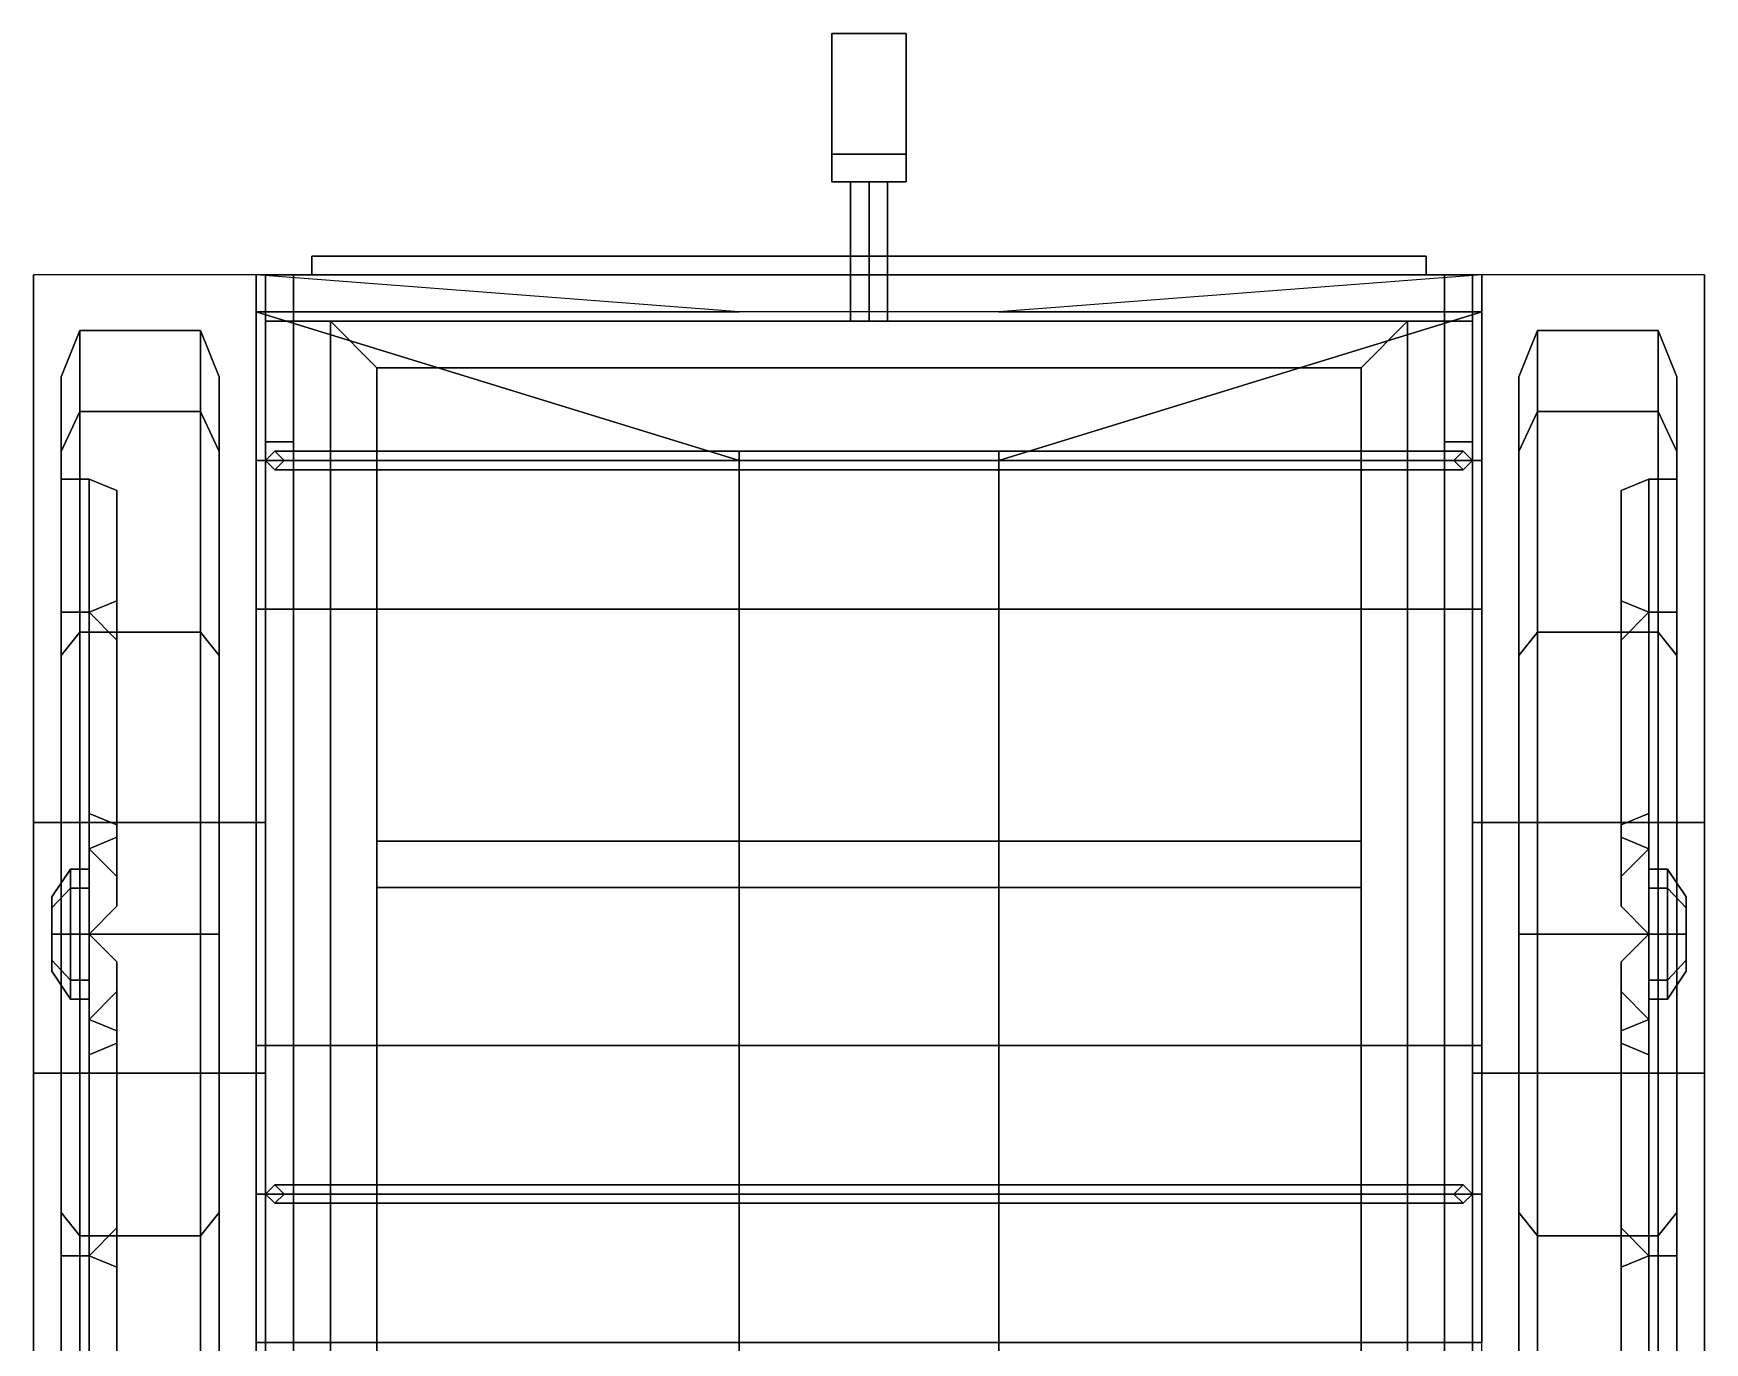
# Model space of a CAD drawing. Header units: millimetres. Extents: x -0.9 to 0.9, y -2.22 to 2.18.
# Drawn here: x -0.9 to 0.9, y 0.77 to 2.18 of the extents above; entities that cross this region are included whole.
import ezdxf

# ---------------------------------------------------------------- set-up
doc = ezdxf.new("R2010")
doc.units = ezdxf.units.MM
for name, color, linetype in [('cargo_bay', 3, 'Continuous'), ('fenders', 6, 'Continuous'), ('frame', 5, 'Continuous'), ('tent', 1, 'Continuous'), ('wheels', 2, 'Continuous')]:
    doc.layers.add(name, color=color, linetype=linetype)

msp = doc.modelspace()

# ---------------------------------------------------------------- linework, layer by layer
at = {"layer": 'cargo_bay'}
for points in [[(0.6, 1.94, 1.26), (0.6, 1.94, 1.06), (-0.6, 1.94, 1.06), (-0.6, 1.94, 1.26)], [(-0.6, 1.94, 1.06), (-0.6, 1.92, 1.06), (-0.6, 1.92, 1.26), (-0.6, 1.94, 1.26)], [(0.6, 1.94, 1.06), (0.6, 1.92, 1.06), (-0.6, 1.92, 1.06), (-0.6, 1.94, 1.06)], [(-0.6, 1.94, 1.26), (-0.6, 1.92, 1.26), (0.6, 1.92, 1.26), (0.6, 1.94, 1.26)], [(0.6, 1.92, 1.26), (0.6, 1.92, 1.06), (0.6, 1.94, 1.06), (0.6, 1.94, 1.26)], [(-0.65, 1.87, 0.84), (-0.65, 0.06, 0.84), (-0.65, 1.92, 1.26), (-0.65, 1.92, 1.06)], [(-0.65, 0.02, 1.08), (-0.65, 0.02, 1.26), (-0.65, 1.92, 1.26), (-0.65, 0.06, 0.84)], [(-0.65, 1.92, 1.06), (-0.65, 1.92, 1.26), (-0.6, 1.92, 1.26), (-0.6, 1.92, 1.06)], [(0.65, 1.92, 1.06), (0.65, 1.87, 0.84), (-0.65, 1.87, 0.84), (-0.65, 1.92, 1.06)], [(-0.65, 0.02, 1.26), (-0.65, 0.02, 1.57), (-0.65, 1.74, 1.57), (-0.65, 1.92, 1.38)], [(-0.65, 1.92, 1.38), (-0.62, 1.92, 1.38), (-0.62, 1.92, 1.26), (-0.65, 1.92, 1.26)], [(-0.65, 0.02, 1.26), (-0.65, 0.02, 1.26), (-0.65, 1.92, 1.38), (-0.65, 1.92, 1.26)], [(-0.65, 1.74, 1.57), (-0.62, 1.74, 1.57), (-0.62, 1.92, 1.38), (-0.65, 1.92, 1.38)], [(-0.62, 1.92, 1.38), (-0.62, 1.74, 1.57), (-0.62, 0.05, 1.57), (-0.62, 0.05, 1.26)], [(-0.62, 1.92, 1.26), (-0.62, 1.92, 1.38), (-0.62, 0.05, 1.26)], [(-0.62, 1.92, 1.26), (-0.62, 0.05, 1.26), (0.62, 0.05, 1.26), (0.62, 1.92, 1.26)], [(0.6, 1.92, 1.06), (0.6, 1.92, 1.26), (0.65, 1.92, 1.26), (0.65, 1.92, 1.06)], [(0.62, 0.05, 1.26), (0.62, 0.05, 1.57), (0.62, 1.74, 1.57), (0.62, 1.92, 1.38)], [(0.62, 1.92, 1.38), (0.65, 1.92, 1.38), (0.65, 1.92, 1.26), (0.62, 1.92, 1.26)], [(0.62, 0.05, 1.26), (0.62, 0.05, 1.26), (0.62, 1.92, 1.38), (0.62, 1.92, 1.26)], [(0.62, 1.74, 1.57), (0.65, 1.74, 1.57), (0.65, 1.92, 1.38), (0.62, 1.92, 1.38)], [(0.65, 1.92, 1.26), (0.65, 0.06, 0.84), (0.65, 1.87, 0.84), (0.65, 1.92, 1.06)], [(0.65, 1.92, 1.26), (0.65, 0.02, 1.26), (0.65, 0.02, 1.08), (0.65, 0.06, 0.84)], [(0.65, 1.92, 1.38), (0.65, 1.74, 1.57), (0.65, 0.02, 1.57), (0.65, 0.02, 1.26)], [(0.65, 1.92, 1.26), (0.65, 1.92, 1.38), (0.65, 0.02, 1.26)], [(0.65, 1.87, 0.84), (0.65, 0.06, 0.84), (-0.65, 0.06, 0.84), (-0.65, 1.87, 0.84)], [(-0.65, 0.02, 1.57), (-0.62, 0.05, 1.57), (-0.62, 1.74, 1.57), (-0.65, 1.74, 1.57)], [(-0.64, 1.73, 1.57), (-0.65, 1.72, 1.57), (-0.65, 1.72, 2.17), (-0.64, 1.73, 2.16)], [(-0.14, 1.72, 2.25), (-0.14, 1.73, 2.24), (-0.64, 1.73, 2.16), (-0.65, 1.72, 2.17)], [(-0.63, 1.72, 1.57), (-0.64, 1.73, 1.57), (-0.64, 1.73, 2.16), (-0.63, 1.72, 2.15)], [(-0.14, 1.73, 2.24), (-0.14, 1.72, 2.23), (-0.63, 1.72, 2.15), (-0.64, 1.73, 2.16)], [(0.14, 1.73, 2.24), (0.14, 1.72, 2.23), (-0.14, 1.72, 2.23), (-0.14, 1.73, 2.24)], [(0.14, 1.72, 2.25), (0.14, 1.73, 2.24), (-0.14, 1.73, 2.24), (-0.14, 1.72, 2.25)], [(0.14, 1.72, 2.23), (0.14, 1.73, 2.24), (0.64, 1.73, 2.16), (0.63, 1.72, 2.15)], [(0.14, 1.73, 2.24), (0.14, 1.72, 2.25), (0.65, 1.72, 2.17), (0.64, 1.73, 2.16)], [(0.62, 0.05, 1.57), (0.65, 0.02, 1.57), (0.65, 1.74, 1.57), (0.62, 1.74, 1.57)], [(0.64, 1.73, 1.57), (0.63, 1.72, 1.57), (0.63, 1.72, 2.15), (0.64, 1.73, 2.16)], [(0.65, 1.72, 1.57), (0.64, 1.73, 1.57), (0.64, 1.73, 2.16), (0.65, 1.72, 2.17)], [(-0.65, 1.72, 1.57), (-0.64, 1.71, 1.57), (-0.64, 1.71, 2.16), (-0.65, 1.72, 2.17)], [(-0.14, 1.71, 2.24), (-0.14, 1.72, 2.25), (-0.65, 1.72, 2.17), (-0.64, 1.71, 2.16)], [(-0.64, 1.71, 1.57), (-0.63, 1.72, 1.57), (-0.63, 1.72, 2.15), (-0.64, 1.71, 2.16)], [(-0.14, 1.72, 2.23), (-0.14, 1.71, 2.24), (-0.64, 1.71, 2.16), (-0.63, 1.72, 2.15)], [(0.14, 1.71, 2.24), (0.14, 1.72, 2.25), (-0.14, 1.72, 2.25), (-0.14, 1.71, 2.24)], [(0.14, 1.72, 2.23), (0.14, 1.71, 2.24), (-0.14, 1.71, 2.24), (-0.14, 1.72, 2.23)], [(0.14, 1.71, 2.24), (0.14, 1.72, 2.23), (0.63, 1.72, 2.15), (0.64, 1.71, 2.16)], [(0.14, 1.72, 2.25), (0.14, 1.71, 2.24), (0.64, 1.71, 2.16), (0.65, 1.72, 2.17)], [(0.63, 1.72, 1.57), (0.64, 1.71, 1.57), (0.64, 1.71, 2.16), (0.63, 1.72, 2.15)], [(0.64, 1.71, 1.57), (0.65, 1.72, 1.57), (0.65, 1.72, 2.17), (0.64, 1.71, 2.16)], [(-0.64, 0.94, 1.57), (-0.65, 0.93, 1.57), (-0.65, 0.93, 2.17), (-0.64, 0.94, 2.16)], [(-0.14, 0.93, 2.25), (-0.14, 0.94, 2.24), (-0.64, 0.94, 2.16), (-0.65, 0.93, 2.17)], [(-0.14, 0.94, 2.24), (-0.14, 0.93, 2.23), (-0.63, 0.93, 2.15), (-0.64, 0.94, 2.16)], [(-0.63, 0.93, 1.57), (-0.64, 0.94, 1.57), (-0.64, 0.94, 2.16), (-0.63, 0.93, 2.15)], [(0.14, 0.93, 2.25), (0.14, 0.94, 2.24), (-0.14, 0.94, 2.24), (-0.14, 0.93, 2.25)], [(0.14, 0.94, 2.24), (0.14, 0.93, 2.23), (-0.14, 0.93, 2.23), (-0.14, 0.94, 2.24)], [(0.14, 0.93, 2.23), (0.14, 0.94, 2.24), (0.64, 0.94, 2.16), (0.63, 0.93, 2.15)], [(0.14, 0.94, 2.24), (0.14, 0.93, 2.25), (0.65, 0.93, 2.17), (0.64, 0.94, 2.16)], [(0.64, 0.94, 1.57), (0.63, 0.93, 1.57), (0.63, 0.93, 2.15), (0.64, 0.94, 2.16)], [(0.65, 0.93, 1.57), (0.64, 0.94, 1.57), (0.64, 0.94, 2.16), (0.65, 0.93, 2.17)], [(-0.65, 0.93, 1.57), (-0.64, 0.92, 1.57), (-0.64, 0.92, 2.16), (-0.65, 0.93, 2.17)], [(-0.14, 0.92, 2.24), (-0.14, 0.93, 2.25), (-0.65, 0.93, 2.17), (-0.64, 0.92, 2.16)], [(-0.14, 0.93, 2.23), (-0.14, 0.92, 2.24), (-0.64, 0.92, 2.16), (-0.63, 0.93, 2.15)], [(-0.64, 0.92, 1.57), (-0.63, 0.93, 1.57), (-0.63, 0.93, 2.15), (-0.64, 0.92, 2.16)], [(0.14, 0.93, 2.23), (0.14, 0.92, 2.24), (-0.14, 0.92, 2.24), (-0.14, 0.93, 2.23)], [(0.14, 0.92, 2.24), (0.14, 0.93, 2.25), (-0.14, 0.93, 2.25), (-0.14, 0.92, 2.24)], [(0.14, 0.92, 2.24), (0.14, 0.93, 2.23), (0.63, 0.93, 2.15), (0.64, 0.92, 2.16)], [(0.14, 0.93, 2.25), (0.14, 0.92, 2.24), (0.64, 0.92, 2.16), (0.65, 0.93, 2.17)], [(0.63, 0.93, 1.57), (0.64, 0.92, 1.57), (0.64, 0.92, 2.16), (0.63, 0.93, 2.15)], [(0.64, 0.92, 1.57), (0.65, 0.93, 1.57), (0.65, 0.93, 2.17), (0.64, 0.92, 2.16)]]:
    msp.add_3dface(points, dxfattribs=at)
at = {"layer": 'fenders'}
for points in [[(-0.9, 1.92, 1.29), (-0.9, 1.92, 1.27), (-0.9, 1.33, 1.42), (-0.9, 1.33, 1.44)], [(-0.65, 1.92, 1.29), (-0.9, 1.92, 1.29), (-0.9, 1.33, 1.44), (-0.65, 1.33, 1.44)], [(0.9, 1.92, 1.29), (0.65, 1.92, 1.29), (0.65, 1.33, 1.44), (0.9, 1.33, 1.44)], [(0.9, 1.92, 1.27), (0.9, 1.92, 1.29), (0.9, 1.33, 1.44), (0.9, 1.33, 1.42)], [(-0.9, 1.33, 1.44), (-0.9, 1.33, 1.42), (-0.9, 1.06, 1.42), (-0.9, 1.06, 1.44)], [(-0.65, 1.33, 1.44), (-0.9, 1.33, 1.44), (-0.9, 1.06, 1.44), (-0.65, 1.06, 1.44)], [(0.9, 1.33, 1.44), (0.65, 1.33, 1.44), (0.65, 1.06, 1.44), (0.9, 1.06, 1.44)], [(0.9, 1.33, 1.42), (0.9, 1.33, 1.44), (0.9, 1.06, 1.44), (0.9, 1.06, 1.42)], [(-0.9, 1.06, 1.44), (-0.9, 1.06, 1.42), (-0.9, 0.35, 1.03), (-0.9, 0.35, 1.05)], [(-0.65, 1.06, 1.44), (-0.9, 1.06, 1.44), (-0.9, 0.35, 1.05), (-0.65, 0.35, 1.05)], [(0.9, 1.06, 1.44), (0.65, 1.06, 1.44), (0.65, 0.35, 1.05), (0.9, 0.35, 1.05)], [(0.9, 1.06, 1.42), (0.9, 1.06, 1.44), (0.9, 0.35, 1.05), (0.9, 0.35, 1.03)]]:
    msp.add_3dface(points, dxfattribs=at)
at = {"layer": 'frame'}
for points in [[(0.04, 2.18, 0.74), (0.04, 2.18, 0.71), (-0.04, 2.18, 0.71), (-0.04, 2.18, 0.74)], [(-0.04, 2.18, 0.74), (-0.04, 2.18, 0.71), (-0.04, 2.05, 0.71), (-0.04, 2.05, 0.74)], [(-0.04, 2.05, 0.71), (-0.04, 2.18, 0.71), (0.04, 2.18, 0.71), (0.04, 2.05, 0.71)], [(0.04, 2.05, 0.74), (0.04, 2.18, 0.74), (-0.04, 2.18, 0.74), (-0.04, 2.05, 0.74)], [(0.04, 2.05, 0.85), (0.04, 2.18, 0.84), (-0.04, 2.18, 0.84), (-0.04, 2.05, 0.85)], [(-0.04, 2.05, 0.81), (-0.04, 2.18, 0.81), (0.04, 2.18, 0.81), (0.04, 2.05, 0.81)], [(0.04, 2.18, 0.84), (0.04, 2.18, 0.81), (-0.04, 2.18, 0.81), (-0.04, 2.18, 0.84)], [(-0.04, 2.18, 0.84), (-0.04, 2.18, 0.81), (-0.04, 2.05, 0.81), (-0.04, 2.05, 0.85)], [(0.04, 2.05, 0.71), (0.04, 2.18, 0.71), (0.04, 2.18, 0.74), (0.04, 2.05, 0.74)], [(0.04, 2.05, 0.81), (0.04, 2.18, 0.81), (0.04, 2.18, 0.84), (0.04, 2.05, 0.85)], [(-0.04, 2.05, 0.85), (-0.04, 2.05, 0.71), (-0.04, 2.02, 0.73), (-0.04, 2.02, 0.83)], [(-0.04, 2.02, 0.73), (-0.04, 2.05, 0.71), (0.04, 2.05, 0.71), (0.04, 2.02, 0.73)], [(0.04, 2.05, 0.81), (0.04, 2.05, 0.74), (-0.04, 2.05, 0.74), (-0.04, 2.05, 0.81)], [(0.04, 2.02, 0.83), (0.04, 2.05, 0.85), (-0.04, 2.05, 0.85), (-0.04, 2.02, 0.83)], [(0.04, 2.02, 0.73), (0.04, 2.05, 0.71), (0.04, 2.05, 0.85), (0.04, 2.02, 0.83)], [(-0.04, 2.02, 0.83), (-0.04, 2.02, 0.73), (0.04, 2.02, 0.73), (0.04, 2.02, 0.83)], [(0, 1.87, 0.75), (-0.02, 1.87, 0.77), (-0.02, 2.02, 0.77), (0, 2.02, 0.75)], [(-0.02, 1.87, 0.77), (0, 1.87, 0.79), (0, 2.02, 0.79), (-0.02, 2.02, 0.77)], [(0.02, 1.87, 0.77), (0, 1.87, 0.75), (0, 2.02, 0.75), (0.02, 2.02, 0.77)], [(0, 1.87, 0.79), (0.02, 1.87, 0.77), (0.02, 2.02, 0.77), (0, 2.02, 0.79)], [(-0.58, 1.87, 0.7), (-0.53, 1.82, 0.7), (-0.53, 0.22, 0.7), (-0.58, 0.17, 0.7)], [(-0.58, 1.87, 0.84), (-0.58, 1.87, 0.7), (-0.58, 0.17, 0.7), (-0.58, 0.17, 0.84)], [(-0.58, 0.17, 0.84), (-0.53, 0.22, 0.84), (-0.53, 1.82, 0.84), (-0.58, 1.87, 0.84)], [(0.58, 1.87, 0.84), (0.58, 1.87, 0.7), (-0.58, 1.87, 0.7), (-0.58, 1.87, 0.84)], [(0.58, 1.87, 0.7), (0.53, 1.82, 0.7), (-0.53, 1.82, 0.7), (-0.58, 1.87, 0.7)], [(-0.58, 1.87, 0.84), (-0.53, 1.82, 0.84), (0.53, 1.82, 0.84), (0.58, 1.87, 0.84)], [(0.58, 0.17, 0.7), (0.53, 0.22, 0.7), (0.53, 1.82, 0.7), (0.58, 1.87, 0.7)], [(0.58, 1.87, 0.84), (0.53, 1.82, 0.84), (0.53, 0.22, 0.84), (0.58, 0.17, 0.84)], [(0.58, 1.87, 0.7), (0.58, 1.87, 0.84), (0.58, 0.17, 0.84), (0.58, 0.17, 0.7)], [(-0.53, 0.22, 0.84), (-0.53, 0.22, 0.7), (-0.53, 1.82, 0.7), (-0.53, 1.82, 0.84)], [(-0.53, 1.82, 0.84), (-0.53, 1.82, 0.7), (0.53, 1.82, 0.7), (0.53, 1.82, 0.84)], [(0.53, 0.22, 0.7), (0.53, 0.22, 0.84), (0.53, 1.82, 0.84), (0.53, 1.82, 0.7)], [(0.53, 1.31, 0.7), (0.53, 1.26, 0.7), (-0.53, 1.26, 0.7), (-0.53, 1.31, 0.7)], [(-0.53, 1.31, 0.84), (-0.53, 1.26, 0.84), (0.53, 1.26, 0.84), (0.53, 1.31, 0.84)], [(0.53, 1.31, 0.84), (0.53, 1.31, 0.7), (-0.53, 1.31, 0.7), (-0.53, 1.31, 0.84)], [(-0.53, 1.26, 0.84), (-0.53, 1.26, 0.7), (0.53, 1.26, 0.7), (0.53, 1.26, 0.84)]]:
    msp.add_3dface(points, dxfattribs=at)
at = {"layer": 'tent'}
for points in [[(-0.66, 1.72, 2.18), (-0.66, 1.88, 2.16), (-0.66, 1.92, 1.38), (-0.66, 1.72, 1.57)], [(-0.66, 1.92, 1.38), (-0.66, 1.88, 2.16), (-0.14, 1.88, 2.16), (-0.66, 1.92, 1.38)], [(0.66, 1.92, 1.38), (0.14, 1.88, 2.16), (0.66, 1.88, 2.16), (0.66, 1.92, 1.38)], [(0.66, 1.88, 2.16), (0.66, 1.72, 2.18), (0.66, 1.72, 1.57), (0.66, 1.92, 1.38)], [(-0.66, 1.88, 2.16), (-0.14, 1.72, 2.26), (0.14, 1.72, 2.26), (0.66, 1.88, 2.16)], [(-0.14, 1.72, 2.26), (-0.66, 1.88, 2.16), (-0.66, 1.88, 2.16), (-0.66, 1.72, 2.18)], [(0.66, 1.72, 2.18), (0.66, 1.88, 2.16), (0.66, 1.88, 2.16), (0.14, 1.72, 2.26)], [(-0.66, 1.56, 2.16), (-0.66, 1.72, 2.18), (-0.66, 1.72, 1.57), (-0.66, 1.56, 1.57)], [(-0.14, 1.56, 2.24), (-0.14, 1.72, 2.26), (-0.66, 1.72, 2.18), (-0.66, 1.56, 2.16)], [(0.14, 1.56, 2.24), (0.14, 1.72, 2.26), (-0.14, 1.72, 2.26), (-0.14, 1.56, 2.24)], [(0.66, 1.56, 2.16), (0.66, 1.72, 2.18), (0.14, 1.72, 2.26), (0.14, 1.56, 2.24)], [(0.66, 1.72, 2.18), (0.66, 1.56, 2.16), (0.66, 1.56, 1.57), (0.66, 1.72, 1.57)], [(-0.66, 1.09, 2.16), (-0.66, 1.56, 2.16), (-0.66, 1.56, 1.57), (-0.66, 1.09, 1.57)], [(-0.14, 1.09, 2.24), (-0.14, 1.56, 2.24), (-0.66, 1.56, 2.16), (-0.66, 1.09, 2.16)], [(0.14, 1.09, 2.24), (0.14, 1.56, 2.24), (-0.14, 1.56, 2.24), (-0.14, 1.09, 2.24)], [(0.14, 1.56, 2.24), (0.14, 1.09, 2.24), (0.66, 1.09, 2.16), (0.66, 1.56, 2.16)], [(0.66, 1.56, 2.16), (0.66, 1.09, 2.16), (0.66, 1.09, 1.57), (0.66, 1.56, 1.57)], [(-0.66, 0.93, 2.18), (-0.66, 1.09, 2.16), (-0.66, 1.09, 1.57), (-0.66, 0.93, 1.57)], [(-0.14, 0.93, 2.26), (-0.14, 1.09, 2.24), (-0.66, 1.09, 2.16), (-0.66, 0.93, 2.18)], [(-0.14, 1.09, 2.24), (-0.14, 0.93, 2.26), (0.14, 0.93, 2.26), (0.14, 1.09, 2.24)], [(0.66, 0.93, 2.18), (0.66, 1.09, 2.16), (0.14, 1.09, 2.24), (0.14, 0.93, 2.26)], [(0.66, 1.09, 2.16), (0.66, 0.93, 2.18), (0.66, 0.93, 1.57), (0.66, 1.09, 1.57)], [(-0.66, 0.77, 2.16), (-0.66, 0.93, 2.18), (-0.66, 0.93, 1.57), (-0.66, 0.77, 1.57)], [(-0.14, 0.77, 2.24), (-0.14, 0.93, 2.26), (-0.66, 0.93, 2.18), (-0.66, 0.77, 2.16)], [(0.14, 0.77, 2.24), (0.14, 0.93, 2.26), (-0.14, 0.93, 2.26), (-0.14, 0.77, 2.24)], [(0.66, 0.77, 2.16), (0.66, 0.93, 2.18), (0.14, 0.93, 2.26), (0.14, 0.77, 2.24)], [(0.66, 0.93, 2.18), (0.66, 0.77, 2.16), (0.66, 0.77, 1.57), (0.66, 0.93, 1.57)], [(-0.66, 0.25, 2.16), (-0.66, 0.77, 2.16), (-0.66, 0.77, 1.57), (-0.66, 0.25, 1.57)], [(-0.14, 0.25, 2.24), (-0.14, 0.77, 2.24), (-0.66, 0.77, 2.16), (-0.66, 0.25, 2.16)], [(0.14, 0.25, 2.24), (0.14, 0.77, 2.24), (-0.14, 0.77, 2.24), (-0.14, 0.25, 2.24)], [(0.14, 0.77, 2.24), (0.14, 0.25, 2.24), (0.66, 0.25, 2.16), (0.66, 0.77, 2.16)]]:
    msp.add_3dface(points, dxfattribs=at)
at = {"layer": 'wheels'}
for points in [[(-0.85, 1.7729, 0.925), (-0.85, 1.86, 0.6), (-0.87, 1.81, 0.6), (-0.87, 1.7296, 0.9)], [(-0.85, 1.86, 0.6), (-0.85, 1.7729, 0.275), (-0.87, 1.7296, 0.3), (-0.87, 1.81, 0.6)], [(-0.72, 1.7729, 0.925), (-0.72, 1.86, 0.6), (-0.85, 1.86, 0.6), (-0.85, 1.7729, 0.925)], [(-0.72, 1.86, 0.6), (-0.72, 1.7729, 0.275), (-0.85, 1.7729, 0.275), (-0.85, 1.86, 0.6)], [(-0.72, 1.86, 0.6), (-0.72, 1.7729, 0.925), (-0.7, 1.7296, 0.9), (-0.7, 1.81, 0.6)], [(-0.72, 1.7729, 0.275), (-0.72, 1.86, 0.6), (-0.7, 1.81, 0.6), (-0.7, 1.7296, 0.3)], [(0.72, 1.7729, 0.925), (0.72, 1.86, 0.6), (0.7, 1.81, 0.6), (0.7, 1.7296, 0.9)], [(0.72, 1.86, 0.6), (0.72, 1.7729, 0.275), (0.7, 1.7296, 0.3), (0.7, 1.81, 0.6)], [(0.72, 1.86, 0.6), (0.72, 1.7729, 0.925), (0.85, 1.7729, 0.925), (0.85, 1.86, 0.6)], [(0.72, 1.7729, 0.275), (0.72, 1.86, 0.6), (0.85, 1.86, 0.6), (0.85, 1.7729, 0.275)], [(0.85, 1.86, 0.6), (0.85, 1.7729, 0.925), (0.87, 1.7296, 0.9), (0.87, 1.81, 0.6)], [(0.85, 1.7729, 0.275), (0.85, 1.86, 0.6), (0.87, 1.81, 0.6), (0.87, 1.7296, 0.3)], [(-0.87, 1.7296, 0.9), (-0.87, 1.81, 0.6), (-0.87, 1.7, 0.6), (-0.87, 1.5565, 0.9465)], [(-0.87, 1.81, 0.6), (-0.87, 1.7296, 0.3), (-0.87, 1.7, 0.6)], [(-0.7, 1.81, 0.6), (-0.7, 0.6904, 0.3), (-0.7, 0.91, 0.0804), (-0.7, 1.7296, 0.3)], [(-0.7, 1.7296, 0.9), (-0.7, 0.61, 0.6), (-0.7, 0.6904, 0.3), (-0.7, 1.81, 0.6)], [(0.7, 0.91, 1.1196), (0.7, 1.7296, 0.9), (0.7, 1.81, 0.6), (0.7, 0.6904, 0.9)], [(0.7, 0.6904, 0.9), (0.7, 1.81, 0.6), (0.7, 1.7296, 0.3), (0.7, 0.61, 0.6)], [(0.87, 1.81, 0.6), (0.87, 1.7296, 0.9), (0.87, 1.7, 0.6)], [(0.87, 1.7296, 0.3), (0.87, 1.81, 0.6), (0.87, 1.7, 0.6), (0.87, 1.5565, 0.2535)], [(-0.85, 1.535, 1.1629), (-0.85, 1.7729, 0.925), (-0.87, 1.7296, 0.9), (-0.87, 1.51, 1.1196)], [(-0.85, 1.7729, 0.275), (-0.85, 1.535, 0.0371), (-0.87, 1.51, 0.0804), (-0.87, 1.7296, 0.3)], [(-0.72, 1.535, 1.1629), (-0.72, 1.7729, 0.925), (-0.85, 1.7729, 0.925), (-0.85, 1.535, 1.1629)], [(-0.72, 1.7729, 0.275), (-0.72, 1.535, 0.0371), (-0.85, 1.535, 0.0371), (-0.85, 1.7729, 0.275)], [(-0.72, 1.7729, 0.925), (-0.72, 1.535, 1.1629), (-0.7, 1.51, 1.1196), (-0.7, 1.7296, 0.9)], [(-0.72, 1.535, 0.0371), (-0.72, 1.7729, 0.275), (-0.7, 1.7296, 0.3), (-0.7, 1.51, 0.0804)], [(0.72, 1.535, 1.1629), (0.72, 1.7729, 0.925), (0.7, 1.7296, 0.9), (0.7, 1.51, 1.1196)], [(0.72, 1.7729, 0.275), (0.72, 1.535, 0.0371), (0.7, 1.51, 0.0804), (0.7, 1.7296, 0.3)], [(0.72, 1.7729, 0.925), (0.72, 1.535, 1.1629), (0.85, 1.535, 1.1629), (0.85, 1.7729, 0.925)], [(0.72, 1.535, 0.0371), (0.72, 1.7729, 0.275), (0.85, 1.7729, 0.275), (0.85, 1.535, 0.0371)], [(0.85, 1.7729, 0.925), (0.85, 1.535, 1.1629), (0.87, 1.51, 1.1196), (0.87, 1.7296, 0.9)], [(0.85, 1.535, 0.0371), (0.85, 1.7729, 0.275), (0.87, 1.7296, 0.3), (0.87, 1.51, 0.0804)], [(-0.87, 1.7296, 0.3), (-0.87, 1.51, 0.0804), (-0.87, 1.5565, 0.2535), (-0.87, 1.7, 0.6)], [(-0.87, 1.51, 1.1196), (-0.87, 1.7296, 0.9), (-0.87, 1.5565, 0.9465), (-0.87, 1.21, 1.09)], [(-0.7, 1.7296, 0.3), (-0.7, 0.91, 0.0804), (-0.7, 1.21), (-0.7, 1.51, 0.0804)], [(-0.7, 1.51, 1.1196), (-0.7, 0.6904, 0.9), (-0.7, 0.61, 0.6), (-0.7, 1.7296, 0.9)], [(0.7, 1.21, 1.2), (0.7, 1.51, 1.1196), (0.7, 1.7296, 0.9), (0.7, 0.91, 1.1196)], [(0.7, 0.61, 0.6), (0.7, 1.7296, 0.3), (0.7, 1.51, 0.0804), (0.7, 0.6904, 0.3)], [(0.87, 1.51, 0.0804), (0.87, 1.7296, 0.3), (0.87, 1.5565, 0.2535), (0.87, 1.21, 0.11)], [(0.87, 1.7296, 0.9), (0.87, 1.51, 1.1196), (0.87, 1.5565, 0.9465), (0.87, 1.7, 0.6)], [(-0.84, 1.7, 0.6), (-0.84, 1.5565, 0.9465), (-0.87, 1.5565, 0.9465), (-0.87, 1.7, 0.6)], [(-0.84, 1.5565, 0.2535), (-0.84, 1.7, 0.6), (-0.87, 1.7, 0.6), (-0.87, 1.5565, 0.2535)], [(-0.84, 1.34, 0.6), (-0.81, 1.3276, 0.63), (-0.81, 1.6876, 0.63), (-0.84, 1.7, 0.6)], [(-0.81, 1.6876, 0.63), (-0.81, 1.5689, 0.9165), (-0.84, 1.5565, 0.9465), (-0.84, 1.7, 0.6)], [(-0.81, 1.5689, 0.2835), (-0.81, 1.6876, 0.57), (-0.84, 1.7, 0.6), (-0.84, 1.5565, 0.2535)], [(-0.81, 1.3276, 0.57), (-0.84, 1.34, 0.6), (-0.84, 1.7, 0.6), (-0.81, 1.6876, 0.57)], [(0.81, 1.3276, 0.63), (0.84, 1.34, 0.6), (0.84, 1.7, 0.6), (0.81, 1.6876, 0.63)], [(0.81, 1.5689, 0.9165), (0.81, 1.6876, 0.63), (0.84, 1.7, 0.6), (0.84, 1.5565, 0.9465)], [(0.81, 1.6876, 0.57), (0.81, 1.5689, 0.2835), (0.84, 1.5565, 0.2535), (0.84, 1.7, 0.6)], [(0.84, 1.34, 0.6), (0.81, 1.3276, 0.57), (0.81, 1.6876, 0.57), (0.84, 1.7, 0.6)], [(0.84, 1.5565, 0.9465), (0.84, 1.7, 0.6), (0.87, 1.7, 0.6), (0.87, 1.5565, 0.9465)], [(0.84, 1.7, 0.6), (0.84, 1.5565, 0.2535), (0.87, 1.5565, 0.2535), (0.87, 1.7, 0.6)], [(-0.81, 1.3144, 0.5381), (-0.81, 1.3276, 0.57), (-0.81, 1.6876, 0.57), (-0.81, 1.5689, 0.2835)], [(-0.81, 1.3276, 0.63), (-0.81, 1.3144, 0.6619), (-0.81, 1.5689, 0.9165), (-0.81, 1.6876, 0.63)], [(0.81, 1.3276, 0.57), (0.81, 1.3144, 0.5381), (0.81, 1.5689, 0.2835), (0.81, 1.6876, 0.57)], [(0.81, 1.3144, 0.6619), (0.81, 1.3276, 0.63), (0.81, 1.6876, 0.63), (0.81, 1.5689, 0.9165)], [(-0.84, 1.3019, 0.5081), (-0.81, 1.3144, 0.5381), (-0.81, 1.5689, 0.2835), (-0.84, 1.5565, 0.2535)], [(-0.81, 1.3144, 0.6619), (-0.84, 1.3019, 0.6919), (-0.84, 1.5565, 0.9465), (-0.81, 1.5689, 0.9165)], [(0.81, 1.3144, 0.5381), (0.84, 1.3019, 0.5081), (0.84, 1.5565, 0.2535), (0.81, 1.5689, 0.2835)], [(0.84, 1.3019, 0.6919), (0.81, 1.3144, 0.6619), (0.81, 1.5689, 0.9165), (0.84, 1.5565, 0.9465)], [(-0.87, 1.51, 0.0804), (-0.87, 1.21), (-0.87, 1.21, 0.11), (-0.87, 1.5565, 0.2535)], [(-0.84, 1.21, 0.11), (-0.84, 1.5565, 0.2535), (-0.87, 1.5565, 0.2535), (-0.87, 1.21, 0.11)], [(-0.84, 1.5565, 0.9465), (-0.84, 1.21, 1.09), (-0.87, 1.21, 1.09), (-0.87, 1.5565, 0.9465)], [(-0.81, 1.2719, 0.4956), (-0.84, 1.3019, 0.5081), (-0.84, 1.5565, 0.2535), (-0.81, 1.5265, 0.2411)], [(-0.81, 1.24, 0.1224), (-0.81, 1.5265, 0.2411), (-0.84, 1.5565, 0.2535), (-0.84, 1.21, 0.11)], [(-0.84, 1.3019, 0.6919), (-0.81, 1.2719, 0.7044), (-0.81, 1.5265, 0.9589), (-0.84, 1.5565, 0.9465)], [(-0.81, 1.5265, 0.9589), (-0.81, 1.24, 1.0776), (-0.84, 1.21, 1.09), (-0.84, 1.5565, 0.9465)], [(0.84, 1.3019, 0.5081), (0.81, 1.2719, 0.4956), (0.81, 1.5265, 0.2411), (0.84, 1.5565, 0.2535)], [(0.81, 1.5265, 0.2411), (0.81, 1.24, 0.1224), (0.84, 1.21, 0.11), (0.84, 1.5565, 0.2535)], [(0.81, 1.2719, 0.7044), (0.84, 1.3019, 0.6919), (0.84, 1.5565, 0.9465), (0.81, 1.5265, 0.9589)], [(0.81, 1.24, 1.0776), (0.81, 1.5265, 0.9589), (0.84, 1.5565, 0.9465), (0.84, 1.21, 1.09)], [(0.84, 1.5565, 0.2535), (0.84, 1.21, 0.11), (0.87, 1.21, 0.11), (0.87, 1.5565, 0.2535)], [(0.84, 1.21, 1.09), (0.84, 1.5565, 0.9465), (0.87, 1.5565, 0.9465), (0.87, 1.21, 1.09)], [(0.87, 1.51, 1.1196), (0.87, 1.21, 1.2), (0.87, 1.21, 1.09), (0.87, 1.5565, 0.9465)], [(-0.85, 1.21, 1.25), (-0.85, 1.535, 1.1629), (-0.87, 1.51, 1.1196), (-0.87, 1.21, 1.2)], [(-0.85, 1.535, 0.0371), (-0.85, 1.21, -0.05), (-0.87, 1.21), (-0.87, 1.51, 0.0804)], [(-0.72, 1.535, 0.0371), (-0.72, 1.21, -0.05), (-0.85, 1.21, -0.05), (-0.85, 1.535, 0.0371)], [(-0.72, 1.21, 1.25), (-0.72, 1.535, 1.1629), (-0.85, 1.535, 1.1629), (-0.85, 1.21, 1.25)], [(-0.72, 1.535, 1.1629), (-0.72, 1.21, 1.25), (-0.7, 1.21, 1.2), (-0.7, 1.51, 1.1196)], [(-0.72, 1.21, -0.05), (-0.72, 1.535, 0.0371), (-0.7, 1.51, 0.0804), (-0.7, 1.21)], [(0.72, 1.21, 1.25), (0.72, 1.535, 1.1629), (0.7, 1.51, 1.1196), (0.7, 1.21, 1.2)], [(0.72, 1.535, 0.0371), (0.72, 1.21, -0.05), (0.7, 1.21), (0.7, 1.51, 0.0804)], [(0.72, 1.21, -0.05), (0.72, 1.535, 0.0371), (0.85, 1.535, 0.0371), (0.85, 1.21, -0.05)], [(0.72, 1.535, 1.1629), (0.72, 1.21, 1.25), (0.85, 1.21, 1.25), (0.85, 1.535, 1.1629)], [(0.85, 1.535, 1.1629), (0.85, 1.21, 1.25), (0.87, 1.21, 1.2), (0.87, 1.51, 1.1196)], [(0.85, 1.21, -0.05), (0.85, 1.535, 0.0371), (0.87, 1.51, 0.0804), (0.87, 1.21)], [(-0.81, 1.24, 0.4824), (-0.81, 1.2719, 0.4956), (-0.81, 1.5265, 0.2411), (-0.81, 1.24, 0.1224)], [(-0.81, 1.2719, 0.7044), (-0.81, 1.24, 0.7176), (-0.81, 1.24, 1.0776), (-0.81, 1.5265, 0.9589)], [(0.81, 1.2719, 0.4956), (0.81, 1.24, 0.4824), (0.81, 1.24, 0.1224), (0.81, 1.5265, 0.2411)], [(0.81, 1.24, 0.7176), (0.81, 1.2719, 0.7044), (0.81, 1.5265, 0.9589), (0.81, 1.24, 1.0776)], [(-0.87, 1.21, 1.2), (-0.87, 1.51, 1.1196), (-0.87, 1.21, 1.09)], [(-0.7, 1.21, 1.2), (-0.7, 0.91, 1.1196), (-0.7, 0.6904, 0.9), (-0.7, 1.51, 1.1196)], [(0.7, 0.6904, 0.3), (0.7, 1.51, 0.0804), (0.7, 1.21), (0.7, 0.91, 0.0804)], [(0.87, 1.21), (0.87, 1.51, 0.0804), (0.87, 1.21, 0.11)], [(-0.81, 1.3144, 0.6619), (-0.81, 1.3276, 0.63), (-0.84, 1.34, 0.6), (-0.84, 1.3019, 0.6919)], [(-0.84, 1.3019, 0.6919), (-0.84, 1.34, 0.6), (-0.84, 1.28, 0.6), (-0.84, 1.2595, 0.6495)], [(-0.84, 1.34, 0.6), (-0.84, 1.3019, 0.5081), (-0.84, 1.2595, 0.5505), (-0.84, 1.28, 0.6)], [(-0.81, 1.3276, 0.57), (-0.81, 1.3144, 0.5381), (-0.84, 1.3019, 0.5081), (-0.84, 1.34, 0.6)], [(0.81, 1.3276, 0.63), (0.81, 1.3144, 0.6619), (0.84, 1.3019, 0.6919), (0.84, 1.34, 0.6)], [(0.81, 1.3144, 0.5381), (0.81, 1.3276, 0.57), (0.84, 1.34, 0.6), (0.84, 1.3019, 0.5081)], [(0.84, 1.34, 0.6), (0.84, 1.3019, 0.6919), (0.84, 1.2595, 0.6495), (0.84, 1.28, 0.6)], [(0.84, 1.3019, 0.5081), (0.84, 1.34, 0.6), (0.84, 1.28, 0.6), (0.84, 1.2595, 0.5505)], [(-0.81, 1.2719, 0.4956), (-0.81, 1.24, 0.4824), (-0.84, 1.21, 0.47), (-0.84, 1.3019, 0.5081)], [(-0.84, 1.3019, 0.5081), (-0.84, 1.21, 0.47), (-0.84, 1.21, 0.53), (-0.84, 1.2595, 0.5505)], [(-0.81, 1.24, 0.7176), (-0.81, 1.2719, 0.7044), (-0.84, 1.3019, 0.6919), (-0.84, 1.21, 0.73)], [(-0.84, 1.21, 0.73), (-0.84, 1.3019, 0.6919), (-0.84, 1.2595, 0.6495), (-0.84, 1.21, 0.67)], [(0.81, 1.24, 0.4824), (0.81, 1.2719, 0.4956), (0.84, 1.3019, 0.5081), (0.84, 1.21, 0.47)], [(0.81, 1.2719, 0.7044), (0.81, 1.24, 0.7176), (0.84, 1.21, 0.73), (0.84, 1.3019, 0.6919)], [(0.84, 1.21, 0.47), (0.84, 1.3019, 0.5081), (0.84, 1.2595, 0.5505), (0.84, 1.21, 0.53)], [(0.84, 1.3019, 0.6919), (0.84, 1.21, 0.73), (0.84, 1.21, 0.67), (0.84, 1.2595, 0.6495)], [(-0.86, 1.2595, 0.6495), (-0.86, 1.28, 0.6), (-0.88, 1.25, 0.6), (-0.88, 1.2383, 0.6283)], [(-0.86, 1.28, 0.6), (-0.86, 1.2595, 0.5505), (-0.88, 1.2383, 0.5717), (-0.88, 1.25, 0.6)], [(-0.84, 1.2595, 0.6495), (-0.84, 1.28, 0.6), (-0.86, 1.28, 0.6), (-0.86, 1.2595, 0.6495)], [(-0.84, 1.28, 0.6), (-0.84, 1.2595, 0.5505), (-0.86, 1.2595, 0.5505), (-0.86, 1.28, 0.6)], [(0.84, 1.28, 0.6), (0.84, 1.2595, 0.6495), (0.86, 1.2595, 0.6495), (0.86, 1.28, 0.6)], [(0.84, 1.2595, 0.5505), (0.84, 1.28, 0.6), (0.86, 1.28, 0.6), (0.86, 1.2595, 0.5505)], [(0.86, 1.28, 0.6), (0.86, 1.2595, 0.6495), (0.88, 1.2383, 0.6283), (0.88, 1.25, 0.6)], [(0.86, 1.2595, 0.5505), (0.86, 1.28, 0.6), (0.88, 1.25, 0.6), (0.88, 1.2383, 0.5717)], [(-0.86, 1.2595, 0.5505), (-0.86, 1.21, 0.53), (-0.88, 1.21, 0.56), (-0.88, 1.2383, 0.5717)], [(-0.86, 1.21, 0.67), (-0.86, 1.2595, 0.6495), (-0.88, 1.2383, 0.6283), (-0.88, 1.21, 0.64)], [(-0.88, 1.21, 0.64), (-0.88, 1.2383, 0.6283), (-0.88, 1.25, 0.6), (-0.88, 1.1817, 0.6283)], [(-0.88, 1.1817, 0.6283), (-0.88, 1.25, 0.6), (-0.88, 1.2383, 0.5717), (-0.88, 1.17, 0.6)], [(-0.84, 1.2595, 0.5505), (-0.84, 1.21, 0.53), (-0.86, 1.21, 0.53), (-0.86, 1.2595, 0.5505)], [(-0.84, 1.21, 0.67), (-0.84, 1.2595, 0.6495), (-0.86, 1.2595, 0.6495), (-0.86, 1.21, 0.67)], [(0.84, 1.21, 0.53), (0.84, 1.2595, 0.5505), (0.86, 1.2595, 0.5505), (0.86, 1.21, 0.53)], [(0.84, 1.2595, 0.6495), (0.84, 1.21, 0.67), (0.86, 1.21, 0.67), (0.86, 1.2595, 0.6495)], [(0.86, 1.21, 0.53), (0.86, 1.2595, 0.5505), (0.88, 1.2383, 0.5717), (0.88, 1.21, 0.56)], [(0.86, 1.2595, 0.6495), (0.86, 1.21, 0.67), (0.88, 1.21, 0.64), (0.88, 1.2383, 0.6283)], [(0.88, 1.2383, 0.6283), (0.88, 1.17, 0.6), (0.88, 1.1817, 0.5717), (0.88, 1.25, 0.6)], [(0.88, 1.25, 0.6), (0.88, 1.1817, 0.5717), (0.88, 1.21, 0.56), (0.88, 1.2383, 0.5717)], [(-0.88, 1.17, 0.6), (-0.88, 1.2383, 0.5717), (-0.88, 1.21, 0.56), (-0.88, 1.1817, 0.5717)], [(-0.84, 1.21, 0.47), (-0.81, 1.24, 0.4824), (-0.81, 1.24, 0.1224), (-0.84, 1.21, 0.11)], [(-0.81, 1.24, 0.7176), (-0.84, 1.21, 0.73), (-0.84, 1.21, 1.09), (-0.81, 1.24, 1.0776)], [(0.81, 1.24, 0.4824), (0.84, 1.21, 0.47), (0.84, 1.21, 0.11), (0.81, 1.24, 0.1224)], [(0.84, 1.21, 0.73), (0.81, 1.24, 0.7176), (0.81, 1.24, 1.0776), (0.84, 1.21, 1.09)], [(0.88, 1.21, 0.64), (0.88, 1.1817, 0.6283), (0.88, 1.17, 0.6), (0.88, 1.2383, 0.6283)], [(-0.86, 1.21, 0.53), (-0.86, 1.1605, 0.5505), (-0.88, 1.1817, 0.5717), (-0.88, 1.21, 0.56)], [(-0.86, 1.1605, 0.6495), (-0.86, 1.21, 0.67), (-0.88, 1.21, 0.64), (-0.88, 1.1817, 0.6283)], [(-0.85, 0.885, 1.1629), (-0.85, 1.21, 1.25), (-0.87, 1.21, 1.2), (-0.87, 0.91, 1.1196)], [(-0.87, 0.91, 1.1196), (-0.87, 1.21, 1.2), (-0.87, 1.21, 1.09), (-0.87, 0.8635, 0.9465)], [(-0.87, 1.21), (-0.87, 0.91, 0.0804), (-0.87, 1.21, 0.11)], [(-0.87, 0.91, 0.0804), (-0.87, 0.6904, 0.3), (-0.87, 0.8635, 0.2535), (-0.87, 1.21, 0.11)], [(-0.85, 1.21, -0.05), (-0.85, 0.885, 0.0371), (-0.87, 0.91, 0.0804), (-0.87, 1.21)], [(-0.84, 0.8635, 0.2535), (-0.84, 1.21, 0.11), (-0.87, 1.21, 0.11), (-0.87, 0.8635, 0.2535)], [(-0.84, 1.21, 1.09), (-0.84, 0.8635, 0.9465), (-0.87, 0.8635, 0.9465), (-0.87, 1.21, 1.09)], [(-0.84, 1.21, 0.53), (-0.84, 1.1605, 0.5505), (-0.86, 1.1605, 0.5505), (-0.86, 1.21, 0.53)], [(-0.84, 1.1605, 0.6495), (-0.84, 1.21, 0.67), (-0.86, 1.21, 0.67), (-0.86, 1.1605, 0.6495)], [(-0.72, 1.21, -0.05), (-0.72, 0.885, 0.0371), (-0.85, 0.885, 0.0371), (-0.85, 1.21, -0.05)], [(-0.72, 0.885, 1.1629), (-0.72, 1.21, 1.25), (-0.85, 1.21, 1.25), (-0.85, 0.885, 1.1629)], [(-0.81, 1.18, 0.4824), (-0.84, 1.21, 0.47), (-0.84, 1.21, 0.11), (-0.81, 1.18, 0.1224)], [(-0.81, 0.8935, 0.2411), (-0.81, 1.18, 0.1224), (-0.84, 1.21, 0.11), (-0.84, 0.8635, 0.2535)], [(-0.81, 1.18, 0.4824), (-0.81, 1.1481, 0.4956), (-0.84, 1.1181, 0.5081), (-0.84, 1.21, 0.47)], [(-0.84, 1.21, 0.47), (-0.84, 1.1181, 0.5081), (-0.84, 1.1605, 0.5505), (-0.84, 1.21, 0.53)], [(-0.84, 1.21, 0.73), (-0.81, 1.18, 0.7176), (-0.81, 1.18, 1.0776), (-0.84, 1.21, 1.09)], [(-0.81, 1.1481, 0.7044), (-0.81, 1.18, 0.7176), (-0.84, 1.21, 0.73), (-0.84, 1.1181, 0.6919)], [(-0.84, 1.1181, 0.6919), (-0.84, 1.21, 0.73), (-0.84, 1.21, 0.67), (-0.84, 1.1605, 0.6495)], [(-0.81, 1.18, 1.0776), (-0.81, 0.8935, 0.9589), (-0.84, 0.8635, 0.9465), (-0.84, 1.21, 1.09)], [(-0.72, 1.21, 1.25), (-0.72, 0.885, 1.1629), (-0.7, 0.91, 1.1196), (-0.7, 1.21, 1.2)], [(-0.72, 0.885, 0.0371), (-0.72, 1.21, -0.05), (-0.7, 1.21), (-0.7, 0.91, 0.0804)], [(0.72, 0.885, 1.1629), (0.72, 1.21, 1.25), (0.7, 1.21, 1.2), (0.7, 0.91, 1.1196)], [(0.72, 1.21, -0.05), (0.72, 0.885, 0.0371), (0.7, 0.91, 0.0804), (0.7, 1.21)], [(0.72, 0.885, 0.0371), (0.72, 1.21, -0.05), (0.85, 1.21, -0.05), (0.85, 0.885, 0.0371)], [(0.72, 1.21, 1.25), (0.72, 0.885, 1.1629), (0.85, 0.885, 1.1629), (0.85, 1.21, 1.25)], [(0.84, 1.21, 0.47), (0.81, 1.18, 0.4824), (0.81, 1.18, 0.1224), (0.84, 1.21, 0.11)], [(0.81, 1.18, 0.1224), (0.81, 0.8935, 0.2411), (0.84, 0.8635, 0.2535), (0.84, 1.21, 0.11)], [(0.81, 1.1481, 0.4956), (0.81, 1.18, 0.4824), (0.84, 1.21, 0.47), (0.84, 1.1181, 0.5081)], [(0.81, 1.18, 0.7176), (0.84, 1.21, 0.73), (0.84, 1.21, 1.09), (0.81, 1.18, 1.0776)], [(0.81, 1.18, 0.7176), (0.81, 1.1481, 0.7044), (0.84, 1.1181, 0.6919), (0.84, 1.21, 0.73)], [(0.81, 0.8935, 0.9589), (0.81, 1.18, 1.0776), (0.84, 1.21, 1.09), (0.84, 0.8635, 0.9465)], [(0.84, 1.21, 0.11), (0.84, 0.8635, 0.2535), (0.87, 0.8635, 0.2535), (0.87, 1.21, 0.11)], [(0.84, 1.1181, 0.5081), (0.84, 1.21, 0.47), (0.84, 1.21, 0.53), (0.84, 1.1605, 0.5505)], [(0.84, 1.1605, 0.5505), (0.84, 1.21, 0.53), (0.86, 1.21, 0.53), (0.86, 1.1605, 0.5505)], [(0.84, 1.21, 0.67), (0.84, 1.1605, 0.6495), (0.86, 1.1605, 0.6495), (0.86, 1.21, 0.67)], [(0.84, 1.21, 0.73), (0.84, 1.1181, 0.6919), (0.84, 1.1605, 0.6495), (0.84, 1.21, 0.67)], [(0.84, 0.8635, 0.9465), (0.84, 1.21, 1.09), (0.87, 1.21, 1.09), (0.87, 0.8635, 0.9465)], [(0.85, 1.21, 1.25), (0.85, 0.885, 1.1629), (0.87, 0.91, 1.1196), (0.87, 1.21, 1.2)], [(0.85, 0.885, 0.0371), (0.85, 1.21, -0.05), (0.87, 1.21), (0.87, 0.91, 0.0804)], [(0.86, 1.1605, 0.5505), (0.86, 1.21, 0.53), (0.88, 1.21, 0.56), (0.88, 1.1817, 0.5717)], [(0.86, 1.21, 0.67), (0.86, 1.1605, 0.6495), (0.88, 1.1817, 0.6283), (0.88, 1.21, 0.64)], [(0.87, 1.21, 1.2), (0.87, 0.91, 1.1196), (0.87, 1.21, 1.09)], [(0.87, 0.91, 0.0804), (0.87, 1.21), (0.87, 1.21, 0.11), (0.87, 0.8635, 0.2535)], [(0.87, 0.91, 1.1196), (0.87, 0.6904, 0.9), (0.87, 0.8635, 0.9465), (0.87, 1.21, 1.09)], [(-0.86, 1.14, 0.6), (-0.86, 1.1605, 0.6495), (-0.88, 1.1817, 0.6283), (-0.88, 1.17, 0.6)], [(-0.86, 1.1605, 0.5505), (-0.86, 1.14, 0.6), (-0.88, 1.17, 0.6), (-0.88, 1.1817, 0.5717)], [(-0.81, 1.1481, 0.4956), (-0.81, 1.18, 0.4824), (-0.81, 1.18, 0.1224), (-0.81, 0.8935, 0.2411)], [(-0.81, 1.18, 0.7176), (-0.81, 1.1481, 0.7044), (-0.81, 0.8935, 0.9589), (-0.81, 1.18, 1.0776)], [(0.81, 1.18, 0.4824), (0.81, 1.1481, 0.4956), (0.81, 0.8935, 0.2411), (0.81, 1.18, 0.1224)], [(0.81, 1.1481, 0.7044), (0.81, 1.18, 0.7176), (0.81, 1.18, 1.0776), (0.81, 0.8935, 0.9589)], [(0.86, 1.1605, 0.6495), (0.86, 1.14, 0.6), (0.88, 1.17, 0.6), (0.88, 1.1817, 0.6283)], [(0.86, 1.14, 0.6), (0.86, 1.1605, 0.5505), (0.88, 1.1817, 0.5717), (0.88, 1.17, 0.6)], [(-0.84, 1.14, 0.6), (-0.84, 1.1605, 0.6495), (-0.86, 1.1605, 0.6495), (-0.86, 1.14, 0.6)], [(-0.84, 1.1605, 0.5505), (-0.84, 1.14, 0.6), (-0.86, 1.14, 0.6), (-0.86, 1.1605, 0.5505)], [(-0.84, 1.08, 0.6), (-0.84, 1.1181, 0.6919), (-0.84, 1.1605, 0.6495), (-0.84, 1.14, 0.6)], [(-0.84, 1.1181, 0.5081), (-0.84, 1.08, 0.6), (-0.84, 1.14, 0.6), (-0.84, 1.1605, 0.5505)], [(0.84, 1.1605, 0.6495), (0.84, 1.14, 0.6), (0.86, 1.14, 0.6), (0.86, 1.1605, 0.6495)], [(0.84, 1.1181, 0.6919), (0.84, 1.08, 0.6), (0.84, 1.14, 0.6), (0.84, 1.1605, 0.6495)], [(0.84, 1.14, 0.6), (0.84, 1.1605, 0.5505), (0.86, 1.1605, 0.5505), (0.86, 1.14, 0.6)], [(0.84, 1.08, 0.6), (0.84, 1.1181, 0.5081), (0.84, 1.1605, 0.5505), (0.84, 1.14, 0.6)], [(-0.84, 1.1181, 0.5081), (-0.81, 1.1481, 0.4956), (-0.81, 0.8935, 0.2411), (-0.84, 0.8635, 0.2535)], [(-0.81, 1.1481, 0.7044), (-0.84, 1.1181, 0.6919), (-0.84, 0.8635, 0.9465), (-0.81, 0.8935, 0.9589)], [(0.81, 1.1481, 0.4956), (0.84, 1.1181, 0.5081), (0.84, 0.8635, 0.2535), (0.81, 0.8935, 0.2411)], [(0.84, 1.1181, 0.6919), (0.81, 1.1481, 0.7044), (0.81, 0.8935, 0.9589), (0.84, 0.8635, 0.9465)], [(-0.81, 1.0924, 0.63), (-0.81, 1.1056, 0.6619), (-0.84, 1.1181, 0.6919), (-0.84, 1.08, 0.6)], [(-0.81, 1.1056, 0.5381), (-0.84, 1.1181, 0.5081), (-0.84, 0.8635, 0.2535), (-0.81, 0.8511, 0.2835)], [(-0.81, 1.1056, 0.5381), (-0.81, 1.0924, 0.57), (-0.84, 1.08, 0.6), (-0.84, 1.1181, 0.5081)], [(-0.84, 1.1181, 0.6919), (-0.81, 1.1056, 0.6619), (-0.81, 0.8511, 0.9165), (-0.84, 0.8635, 0.9465)], [(0.81, 1.1056, 0.6619), (0.81, 1.0924, 0.63), (0.84, 1.08, 0.6), (0.84, 1.1181, 0.6919)], [(0.84, 1.1181, 0.5081), (0.81, 1.1056, 0.5381), (0.81, 0.8511, 0.2835), (0.84, 0.8635, 0.2535)], [(0.81, 1.0924, 0.57), (0.81, 1.1056, 0.5381), (0.84, 1.1181, 0.5081), (0.84, 1.08, 0.6)], [(0.81, 1.1056, 0.6619), (0.84, 1.1181, 0.6919), (0.84, 0.8635, 0.9465), (0.81, 0.8511, 0.9165)], [(-0.81, 1.0924, 0.57), (-0.81, 1.1056, 0.5381), (-0.81, 0.8511, 0.2835), (-0.81, 0.7324, 0.57)], [(-0.81, 1.1056, 0.6619), (-0.81, 1.0924, 0.63), (-0.81, 0.7324, 0.63), (-0.81, 0.8511, 0.9165)], [(0.81, 1.1056, 0.5381), (0.81, 1.0924, 0.57), (0.81, 0.7324, 0.57), (0.81, 0.8511, 0.2835)], [(0.81, 1.0924, 0.63), (0.81, 1.1056, 0.6619), (0.81, 0.8511, 0.9165), (0.81, 0.7324, 0.63)], [(-0.81, 1.0924, 0.63), (-0.84, 1.08, 0.6), (-0.84, 0.72, 0.6), (-0.81, 0.7324, 0.63)], [(-0.84, 1.08, 0.6), (-0.81, 1.0924, 0.57), (-0.81, 0.7324, 0.57), (-0.84, 0.72, 0.6)], [(0.84, 1.08, 0.6), (0.81, 1.0924, 0.63), (0.81, 0.7324, 0.63), (0.84, 0.72, 0.6)], [(0.81, 1.0924, 0.57), (0.84, 1.08, 0.6), (0.84, 0.72, 0.6), (0.81, 0.7324, 0.57)], [(-0.85, 0.6471, 0.925), (-0.85, 0.885, 1.1629), (-0.87, 0.91, 1.1196), (-0.87, 0.6904, 0.9)], [(-0.85, 0.885, 0.0371), (-0.85, 0.6471, 0.275), (-0.87, 0.6904, 0.3), (-0.87, 0.91, 0.0804)], [(-0.87, 0.6904, 0.9), (-0.87, 0.91, 1.1196), (-0.87, 0.8635, 0.9465), (-0.87, 0.72, 0.6)], [(-0.72, 0.885, 1.1629), (-0.72, 0.6471, 0.925), (-0.7, 0.6904, 0.9), (-0.7, 0.91, 1.1196)], [(-0.72, 0.6471, 0.275), (-0.72, 0.885, 0.0371), (-0.7, 0.91, 0.0804), (-0.7, 0.6904, 0.3)], [(0.72, 0.6471, 0.925), (0.72, 0.885, 1.1629), (0.7, 0.91, 1.1196), (0.7, 0.6904, 0.9)], [(0.72, 0.885, 0.0371), (0.72, 0.6471, 0.275), (0.7, 0.6904, 0.3), (0.7, 0.91, 0.0804)], [(0.85, 0.885, 1.1629), (0.85, 0.6471, 0.925), (0.87, 0.6904, 0.9), (0.87, 0.91, 1.1196)], [(0.85, 0.6471, 0.275), (0.85, 0.885, 0.0371), (0.87, 0.91, 0.0804), (0.87, 0.6904, 0.3)], [(0.87, 0.6904, 0.3), (0.87, 0.91, 0.0804), (0.87, 0.8635, 0.2535), (0.87, 0.72, 0.6)], [(-0.72, 0.6471, 0.925), (-0.72, 0.885, 1.1629), (-0.85, 0.885, 1.1629), (-0.85, 0.6471, 0.925)], [(-0.72, 0.885, 0.0371), (-0.72, 0.6471, 0.275), (-0.85, 0.6471, 0.275), (-0.85, 0.885, 0.0371)], [(0.72, 0.885, 1.1629), (0.72, 0.6471, 0.925), (0.85, 0.6471, 0.925), (0.85, 0.885, 1.1629)], [(0.72, 0.6471, 0.275), (0.72, 0.885, 0.0371), (0.85, 0.885, 0.0371), (0.85, 0.6471, 0.275)], [(-0.84, 0.8635, 0.9465), (-0.84, 0.72, 0.6), (-0.87, 0.72, 0.6), (-0.87, 0.8635, 0.9465)], [(-0.84, 0.72, 0.6), (-0.84, 0.8635, 0.2535), (-0.87, 0.8635, 0.2535), (-0.87, 0.72, 0.6)], [(-0.87, 0.6904, 0.3), (-0.87, 0.61, 0.6), (-0.87, 0.72, 0.6), (-0.87, 0.8635, 0.2535)], [(-0.81, 0.8511, 0.9165), (-0.81, 0.7324, 0.63), (-0.84, 0.72, 0.6), (-0.84, 0.8635, 0.9465)], [(-0.81, 0.7324, 0.57), (-0.81, 0.8511, 0.2835), (-0.84, 0.8635, 0.2535), (-0.84, 0.72, 0.6)], [(0.81, 0.7324, 0.63), (0.81, 0.8511, 0.9165), (0.84, 0.8635, 0.9465), (0.84, 0.72, 0.6)], [(0.81, 0.8511, 0.2835), (0.81, 0.7324, 0.57), (0.84, 0.72, 0.6), (0.84, 0.8635, 0.2535)], [(0.84, 0.72, 0.6), (0.84, 0.8635, 0.9465), (0.87, 0.8635, 0.9465), (0.87, 0.72, 0.6)], [(0.84, 0.8635, 0.2535), (0.84, 0.72, 0.6), (0.87, 0.72, 0.6), (0.87, 0.8635, 0.2535)], [(0.87, 0.6904, 0.9), (0.87, 0.61, 0.6), (0.87, 0.72, 0.6), (0.87, 0.8635, 0.9465)]]:
    msp.add_3dface(points, dxfattribs=at)

doc.saveas('drawing.dxf')
